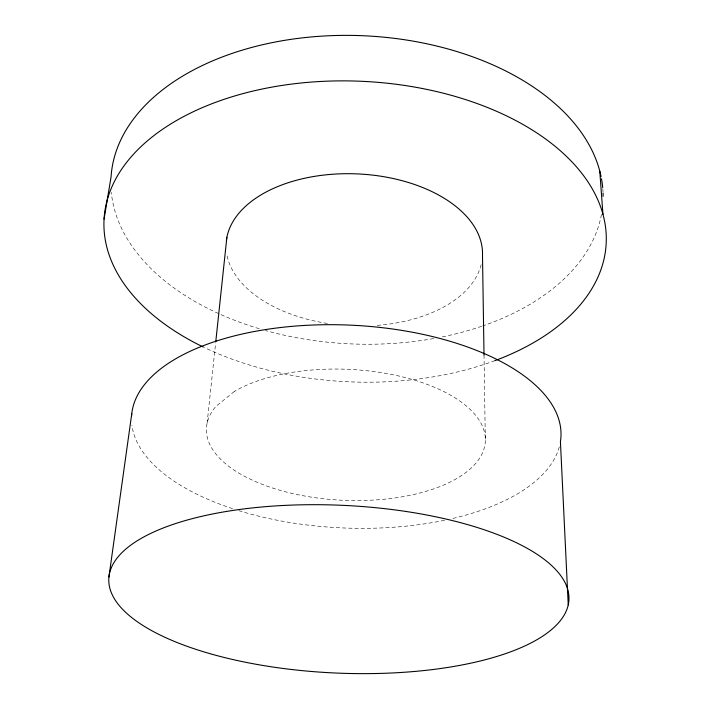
<?xml version="1.0" encoding="UTF-8"?>
<svg xmlns="http://www.w3.org/2000/svg" width="709" height="709" viewBox="0 0 709 709"><rect width="100%" height="100%" fill="white"/><g stroke="black" fill="none" stroke-linecap="round" stroke-linejoin="round"><path stroke-width="0.53" stroke-dasharray="3.54 2.66" d="M207.108 423.211L215.642 342.934M484.017 355.023L485.337 441.379M481.154 264.714A128.338 76.014 2.6 0 1 376.63 325.413M327.39 323.437A128.338 76.014 2.6 0 1 226.712 253.964M559.304 446.874A214.942 101.467 2.6 0 1 451.837 518.678M444.578 520.273A214.942 101.467 2.6 0 1 238.871 510.675M232.587 508.672A214.942 101.467 2.6 0 1 131.918 425.373M494.953 360.633A251.358 150.397 2.6 0 1 204.343 347.525M601.471 214.455A246.289 154.199 2.6 0 1 482.714 325.927M481.659 326.291A246.289 154.199 2.6 0 1 440.298 337.298M433.731 338.53A246.289 154.199 2.6 0 1 265.476 330.518M259.219 328.71A246.289 154.199 2.6 0 1 111.322 192.369M602.81 188.647A246.289 154.199 2.6 0 1 603.022 191.935M234.36 391.465L215.828 406.479A139.611 65.529 2.6 0 0 354.509 500.572A139.611 65.529 2.6 0 0 468.693 408.056A139.611 65.529 2.6 0 0 234.36 391.465"/><path stroke-width="1.06" d="M215.758 341.835L226.871 237.355M108.929 576.949L131.785 413.613M104.063 219.046L111.056 177.002A246.289 154.199 2.6 0 1 345.824 35.37A246.289 154.199 2.6 0 1 601.064 176.559M599.77 171.082L602.951 214.26M568.237 604.901A230.31 83.919 2.6 0 0 240.094 509.416A230.31 83.919 2.6 0 0 208.278 653.175A230.31 83.919 2.6 0 0 568.237 604.901L560.42 441.654A214.942 101.467 2.6 0 0 357.664 325.52A214.942 101.467 2.6 0 0 131.59 415.74M484.017 355.023L482.492 255.382A128.338 76.014 2.6 0 0 360.332 174.051A128.338 76.014 2.6 0 0 226.348 240.652M203.323 347.038A251.358 150.397 2.6 0 1 172.925 122.63A251.358 150.397 2.6 0 1 547.073 140.072A251.358 150.397 2.6 0 1 494.953 360.633M601.489 178.748A246.289 154.199 2.6 0 1 602.712 187.548M603.067 193.034A246.289 154.199 2.6 0 1 603.137 196.304"/></g></svg>
